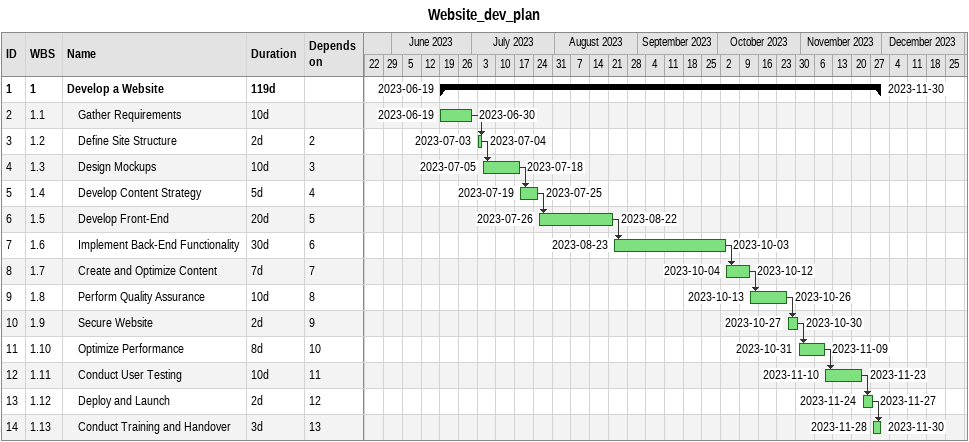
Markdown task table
Website_dev_plan

| ID | WBS | Task | Duration | Start | Finish | Predecessors |
|---|---|---|---|---|---|---|
| 1 | 1 | **Develop a Website** | 119d | 2023-06-19 | 2023-11-30 |  |
| 2 | 1.1 | Gather Requirements | 10d | 2023-06-19 | 2023-06-30 |  |
| 3 | 1.2 | Define Site Structure | 2d | 2023-07-03 | 2023-07-04 | 2 |
| 4 | 1.3 | Design Mockups | 10d | 2023-07-05 | 2023-07-18 | 3 |
| 5 | 1.4 | Develop Content Strategy | 5d | 2023-07-19 | 2023-07-25 | 4 |
| 6 | 1.5 | Develop Front-End | 20d | 2023-07-26 | 2023-08-22 | 5 |
| 7 | 1.6 | Implement Back-End Functionality | 30d | 2023-08-23 | 2023-10-03 | 6 |
| 8 | 1.7 | Create and Optimize Content | 7d | 2023-10-04 | 2023-10-12 | 7 |
| 9 | 1.8 | Perform Quality Assurance | 10d | 2023-10-13 | 2023-10-26 | 8 |
| 10 | 1.9 | Secure Website | 2d | 2023-10-27 | 2023-10-30 | 9 |
| 11 | 1.10 | Optimize Performance | 8d | 2023-10-31 | 2023-11-09 | 10 |
| 12 | 1.11 | Conduct User Testing | 10d | 2023-11-10 | 2023-11-23 | 11 |
| 13 | 1.12 | Deploy and Launch | 2d | 2023-11-24 | 2023-11-27 | 12 |
| 14 | 1.13 | Conduct Training and Handover | 3d | 2023-11-28 | 2023-11-30 | 13 |
